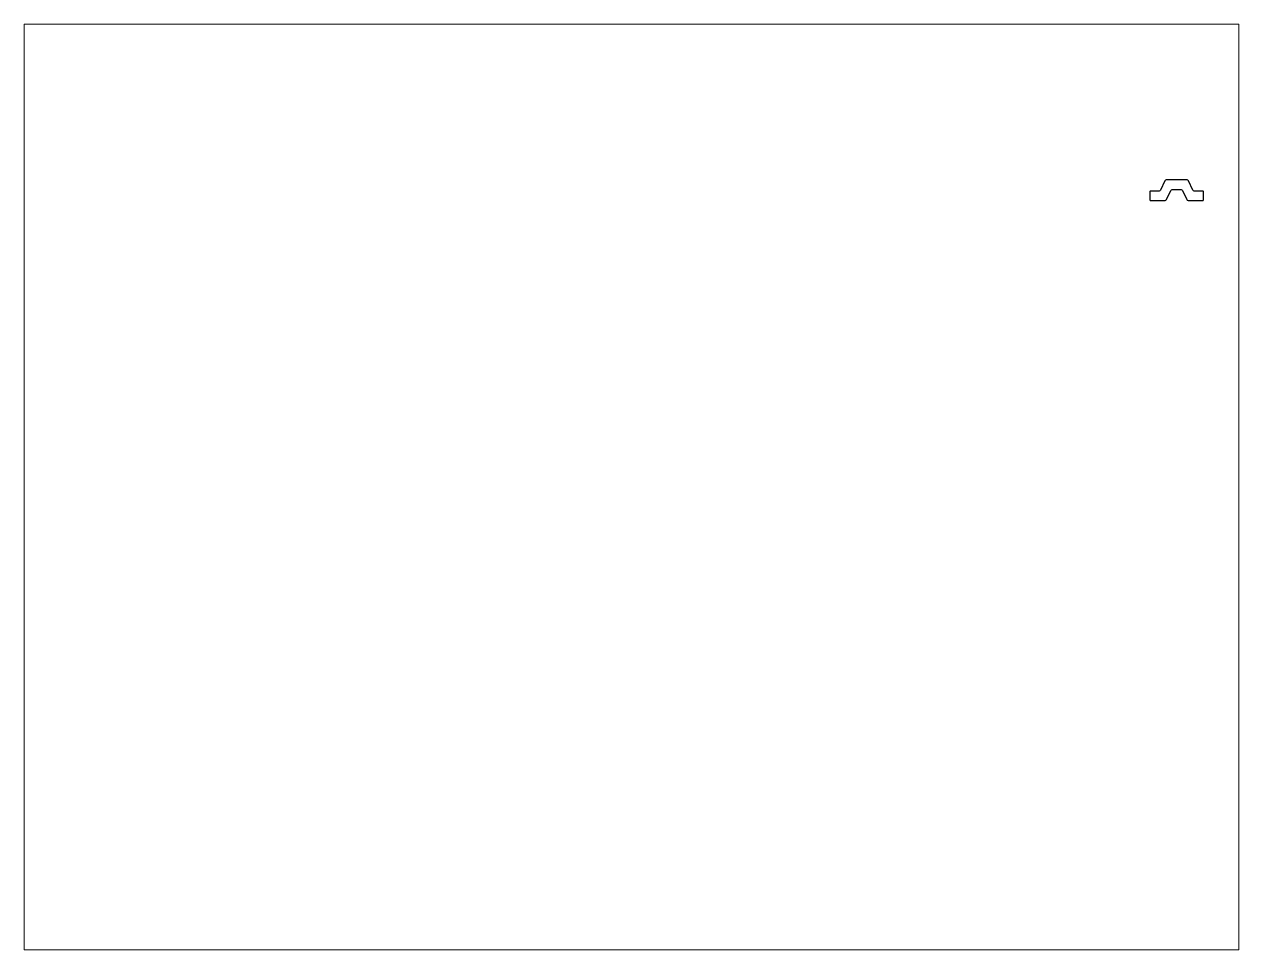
# Paper-space layout 'Layout1' of a CAD drawing. Extents: x 27 to 240, y 20 to 183.
# The model-space entities are those that its viewports show. They can reach past a viewport. Long polylines and large blocks are cut down to what shows.
import ezdxf

# ---------------------------------------------------------------- set-up
doc = ezdxf.new("R2010")
doc.units = 0
doc.header["$LTSCALE"] = 15
doc.layers.get('0').update_dxf_attribs({"linetype": 'CONTINUOUS'})

msp = doc.modelspace()

# ---------------------------------------------------------------- linework, layer by layer
at = {"linetype": 'CONTINUOUS'}
msp.add_lwpolyline([(358.55, 224.59, -0.291473), (358.1, 224.3), (355.37, 224.3, 0.414214), (355.17, 224.1), (355.17, 221.5, 0.414214), (355.37, 221.3), (360.01, 221.3, 0.291473), (360.46, 221.59), (361.83, 224.51, -0.291473), (362.28, 224.8), (365.06, 224.8, -0.291473), (365.51, 224.51), (366.87, 221.59, 0.291473), (367.33, 221.3), (371.97, 221.3, 0.414214), (372.17, 221.5), (372.17, 224.1, 0.414214), (371.97, 224.3), (369.24, 224.3, -0.291473), (368.79, 224.59), (367.42, 227.51, 0.291473), (366.97, 227.8), (360.37, 227.8, 0.291473), (359.92, 227.51), (358.55, 224.59)], format="xyb", dxfattribs=at)

psp = doc.layouts.get("Layout1")

# ---------------------------------------------------------------- viewports
at = {"layer": '0', "color": 0, "linetype": 'BYBLOCK', "ltscale": 0.05}
psp.add_viewport(center=(133.35, 101.6), size=(213.36, 162.56), view_center_point=(190.51, 130.3), view_height=293.8955, dxfattribs=at)

doc.saveas('drawing.dxf')
